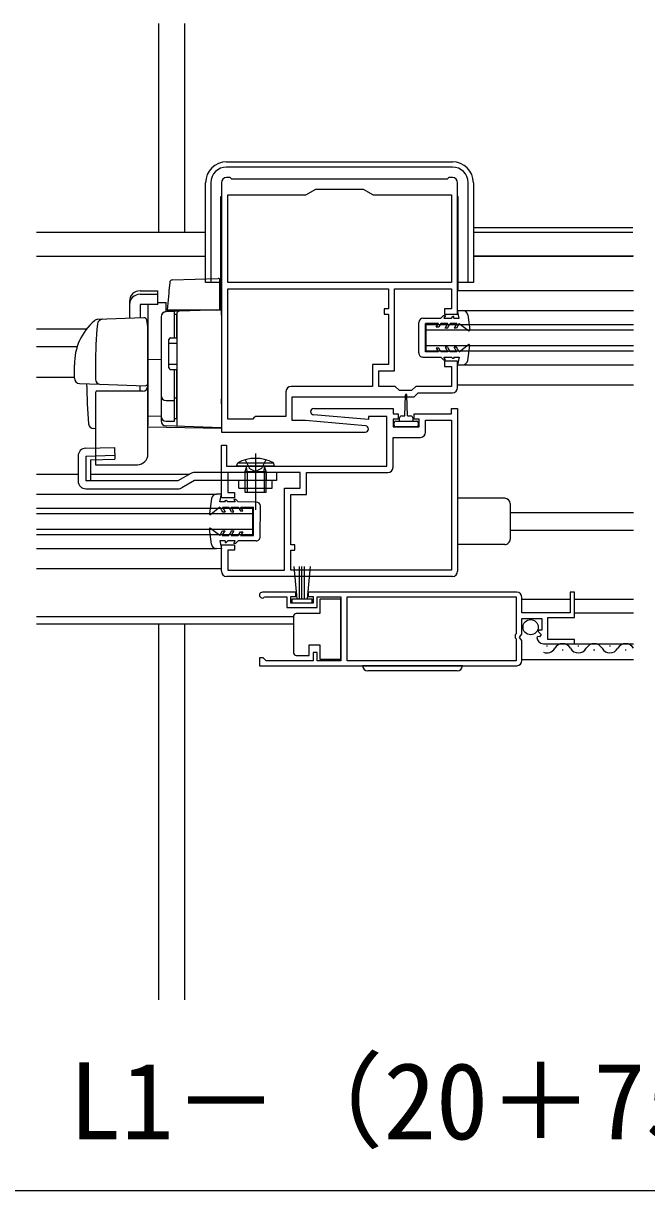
# Model space of a CAD drawing. Units: millimetres, scale not verified. Extents: x -875 to 875, y -1304 to 1297.
# Drawn here: x -567.7 to -449, y -1109.7 to -887.3 of the extents above; entities that cross this region are included whole.
import ezdxf
from ezdxf.enums import TextEntityAlignment as Align

# ---------------------------------------------------------------- set-up
doc = ezdxf.new("R2010")
doc.units = ezdxf.units.MM
doc.header["$LTSCALE"] = 8
for name, color, linetype in [('0-3_YKK_11', 7, 'Continuous'), ('0-4_YKK_12', 2, 'Continuous'), ('0-5_YKK_13', 4, 'Continuous'), ('0-7_YKK_D', 6, 'Continuous')]:
    doc.layers.add(name, color=color, linetype=linetype)
doc.styles.add('ＭＳ ゴシック', font='')
doc.styles.get('ＭＳ ゴシック').set_extended_font_data('MS Gothic')

msp = doc.modelspace()

# ---------------------------------------------------------------- linework, layer by layer
at = {"layer": '0-3_YKK_11'}
for p, q in [((-502.548, -964.001), (-513.96, -963.003)), ((-486, -992.699), (-529, -992.699)), ((-522.75, -1009.699), (-473.75, -1009.699))]:
    msp.add_line(p, q, dxfattribs=at)
for points in [[(-530, -917.699), (-530, -965.199), (-502.6, -965.199)], [(-486, -916.699), (-486.7, -916.699), (-487, -916.999), (-528, -916.999), (-528.3, -916.699), (-529, -916.699)], [(-485, -956.699), (-485, -951.699), (-487.5, -951.699), (-487.5, -952.699), (-486.2, -952.699), (-486.2, -956.499), (-492.997, -956.499), (-493.797, -957.299), (-496.1, -957.299), (-496.9, -956.499), (-500, -956.499), (-500, -953.499), (-497, -953.499), (-497, -937.899), (-486.2, -937.899), (-486.2, -941.699), (-487.5, -941.699), (-487.5, -942.699), (-485, -942.699), (-485, -917.699)], [(-528.8, -937.899), (-498.2, -937.899), (-498.2, -941.699), (-499, -941.699), (-499, -942.699), (-498.2, -942.699), (-498.2, -952.299), (-501.2, -952.299), (-501.2, -956.499), (-516.7, -956.499)], [(-517.7, -957.499), (-517.7, -962.199), (-523.5, -962.199), (-523.8, -962.499), (-524, -962.699), (-528.8, -962.699), (-528.8, -937.899)], [(-514.047, -962.999), (-516.5, -962.999), (-516.5, -958.499), (-493.3, -958.499), (-492.5, -957.699), (-486, -957.699)], [(-530, -991.699), (-530, -986.699), (-527.5, -986.699), (-527.5, -987.699), (-528.8, -987.699), (-528.8, -991.499), (-518, -991.499), (-518, -975.899), (-515, -975.899), (-515, -972.899), (-528.8, -972.899), (-528.8, -976.699), (-527.5, -976.699), (-527.5, -977.699), (-530, -977.699), (-530, -967.699), (-529, -967.699), (-529, -971.699), (-498.5, -971.699), (-498.5, -962.199), (-502, -962.199), (-502, -962.811), (-512.452, -961.897)], [(-512.4, -960.699), (-497.3, -960.699), (-497.3, -961.699), (-496.3, -961.699), (-496.3, -962.699), (-497.3, -962.699), (-497.3, -964.199), (-492.3, -964.199), (-492.3, -962.699), (-493.3, -962.699), (-493.3, -961.699), (-486.2, -961.699), (-486.2, -960.699), (-485, -960.699), (-485, -991.699)], [(-491.1, -965.199), (-491.1, -962.899), (-486.2, -962.899), (-486.2, -991.499)], [(-497.3, -971.899), (-497.3, -966.199), (-492.1, -966.199)], [(-486.2, -991.499), (-516.8, -991.499), (-516.8, -987.699), (-516, -987.699), (-516, -986.699), (-516.8, -986.699), (-516.8, -977.099), (-513.8, -977.099), (-513.8, -972.899), (-498.3, -972.899)], [(-473.75, -995.699), (-513.45, -995.699), (-513.45, -996.499), (-512.55, -996.499), (-512.55, -997.799), (-516.75, -997.799), (-516.75, -996.499), (-515.85, -996.499), (-515.85, -995.699), (-522.2, -995.699)], [(-468.654, -1005.499), (-462.75, -1005.499), (-462.75, -1004.699), (-467.85, -1004.699), (-467.85, -1000.499), (-462.75, -1000.499), (-462.75, -995.699), (-463.55, -995.699), (-463.55, -999.599), (-472.75, -999.599), (-472.75, -996.699)], [(-521.845, -996.669), (-521.652, -996.599), (-517.55, -996.599), (-517.55, -998.599), (-511.75, -998.599), (-511.75, -996.599), (-507.253, -996.599), (-507.253, -1008.799), (-511.75, -1008.799), (-511.75, -1007.199), (-512.55, -1007.199), (-512.55, -1008.799), (-521.45, -1008.799), (-521.75, -1008.499), (-522.05, -1008.199), (-522.75, -1008.199), (-522.75, -1009.699)], [(-472.75, -1008.699), (-472.75, -1004.867), (-473.203, -1004.327), (-473.05, -1003.999), (-472.75, -1003.699), (-472.75, -1000.699), (-468.95, -1000.699), (-468.95, -1002.899), (-469.567, -1002.899), (-469.674, -1003.157), (-469.109, -1003.723), (-469.379, -1004.191), (-469.698, -1004.106), (-469.949, -1004.317)]]:
    msp.add_lwpolyline(points, dxfattribs=at)
for points in [[(-486.2, -936.699), (-528.8, -936.699), (-528.8, -919.999), (-513.905, -919.999), (-512, -918.899), (-503, -918.899), (-501.095, -919.999), (-486.2, -919.999)], [(-506.053, -996.599), (-473.85, -996.599), (-473.85, -1003.599), (-474.05, -1003.799), (-474.05, -1004.399), (-473.85, -1004.599), (-473.85, -1008.799), (-506.053, -1008.799)]]:
    msp.add_lwpolyline(points, close=True, dxfattribs=at)
for centre, radius, start, end in [((-529, -917.699), 1, 90.00001, 179.99999), ((-486, -917.699), 1, 0.00004, 90.00002), ((-516.7, -957.499), 1, 90.00001, 179.99999), ((-486, -956.699), 1, 270.00001, 359.99999), ((-512.4, -961.299), 0.6, 90, 265.00004), ((-514.047, -963.999), 1, 84.99956, 89.99982), ((-502.6, -964.599), 0.6, 270.00003, 84.99973), ((-492.1, -965.199), 1, 270.00001, 359.99999), ((-498.3, -971.899), 1, 270.00001, 359.99999), ((-529, -991.699), 1, 180.00001, 269.99999), ((-486, -991.699), 1, 270.00047, 0.00045), ((-522.2, -996.249), 0.55, 90.00003, 310.11942), ((-473.75, -996.699), 1, 0.00001, 89.99999), ((-468.654, -1004.199), 1.3, 185.2159, 270.00002), ((-473.75, -1008.699), 1, 270.00001, 359.99999)]:
    msp.add_arc(centre, radius, start, end, dxfattribs=at)
at = {"layer": '0-4_YKK_12'}
for p, q in [((-542, -887.325), (-542, -927.2)), ((-537, -887.325), (-537, -927.2)), ((-533, -927.2), (-565.225, -927.2)), ((-451.656, -927.2), (-482, -927.2)), ((-565.225, -931.7), (-533, -931.7)), ((-565.225, -931.7), (-533, -931.7)), ((-482, -931.7), (-451.656, -931.7)), ((-451.5, -931.7), (-482, -931.7)), ((-485, -938.199), (-451.5, -938.199)), ((-484.075, -941.999), (-451.5, -941.999)), ((-491, -949.699), (-491, -944.699)), ((-491, -944.699), (-451.5, -944.699)), ((-565.225, -945.5), (-555.647, -945.5)), ((-491, -945.699), (-451.5, -945.699)), ((-565.225, -948.9), (-557.462, -948.9)), ((-491, -948.699), (-451.5, -948.699)), ((-491, -949.699), (-451.5, -949.699)), ((-484.075, -952.399), (-451.5, -952.399)), ((-565.225, -954.704), (-558, -954.704)), ((-485, -956.199), (-451.5, -956.199)), ((-565.225, -973.199), (-557.3, -973.199)), ((-554.965, -973.199), (-535.998, -973.199)), ((-565.225, -976.999), (-530.905, -976.999)), ((-565.225, -979.699), (-524, -979.699)), ((-524, -984.699), (-524, -979.699)), ((-475, -980.5), (-451.5, -980.5)), ((-565.225, -980.699), (-524, -980.699)), ((-565.225, -983.699), (-524, -983.699)), ((-565.225, -984.699), (-524, -984.699)), ((-475, -983.9), (-451.5, -983.9)), ((-565.225, -987.399), (-530.923, -987.399)), ((-565.225, -991.199), (-530, -991.199)), ((-472.752, -996.999), (-463.55, -996.999)), ((-462.75, -996.999), (-451.5, -996.999)), ((-565.225, -1000.3), (-516.253, -1000.3)), ((-462.75, -999.599), (-451.5, -999.599)), ((-565.225, -1001.7), (-516.253, -1001.7)), ((-542, -1001.7), (-542, -1073.331)), ((-537, -1001.7), (-537, -1073.331)), ((-468.654, -1005.499), (-451.5, -1005.499)), ((-472.752, -1008.499), (-451.5, -1008.499))]:
    msp.add_line(p, q, dxfattribs=at)
at = {"layer": '0-5_YKK_13'}
for p, q in [((-529, -913.7), (-486, -913.7)), ((-486, -914.7), (-529, -914.7)), ((-533, -936.7), (-533, -917.7)), ((-532, -917.7), (-532, -936.7)), ((-483, -936.7), (-483, -917.7)), ((-482, -917.7), (-482, -936.7)), ((-530.1, -941.902), (-530.1, -920.3)), ((-530.1, -920.3), (-530, -920.3)), ((-485, -920.3), (-484.9, -920.3)), ((-484.9, -938.199), (-484.9, -920.3)), ((-482, -926.2), (-451.656, -926.2)), ((-539.362, -936.215), (-530.61, -935.91)), ((-530.1, -935.974), (-530, -935.974)), ((-485, -935.974), (-484.9, -935.974)), ((-545.5, -938.285), (-542.1, -938.285)), ((-539.984, -938.288), (-540.024, -938.745)), ((-539.843, -936.671), (-539.984, -938.288)), ((-530.1, -936.7), (-533, -936.7)), ((-530.3, -937.92), (-530.3, -936.209)), ((-530.1, -937.151), (-530, -937.151)), ((-485, -937.151), (-484.9, -937.151)), ((-482, -936.7), (-484.9, -936.7)), ((-547.5, -940.229), (-547.5, -940.891)), ((-542.1, -940.891), (-542.1, -938.948)), ((-542.1, -940.509), (-540.535, -940.482)), ((-540.535, -942.267), (-540.535, -940.482)), ((-547.5, -940.891), (-547.5, -943.521)), ((-545.5, -940.891), (-545.5, -943.451)), ((-542.1, -940.891), (-545.5, -940.891)), ((-544, -941.034), (-544, -946.778)), ((-538.017, -942.179), (-540.535, -942.267)), ((-539, -942.248), (-540.5, -942.248)), ((-539, -942.248), (-539, -947.248)), ((-539, -942.748), (-538.5, -942.748)), ((-538.5, -942.678), (-538.5, -943.178)), ((-538.5, -947.248), (-538.5, -942.748)), ((-530, -941.899), (-538.017, -942.179)), ((-531, -941.934), (-530, -941.899)), ((-530, -942.898), (-530, -941.899)), ((-483.084, -942.867), (-482.701, -945.732)), ((-552.741, -943.704), (-553.589, -943.734)), ((-544.744, -943.425), (-553.573, -943.733)), ((-544.038, -945.144), (-544.232, -943.85)), ((-541.5, -943.248), (-541.5, -962.128)), ((-538.5, -943.178), (-538.5, -958.624)), ((-530, -942.898), (-530, -958.838)), ((-492.407, -950.098), (-492.401, -944.298)), ((-491.601, -943.499), (-488.2, -943.499)), ((-491.107, -949.899), (-491.101, -944.499)), ((-488.662, -944.499), (-491.101, -944.499)), ((-489.066, -945.199), (-488.662, -944.499)), ((-488.2, -944.499), (-488.604, -945.199)), ((-488.2, -943.499), (-487.7, -942.999)), ((-486.862, -944.499), (-488.2, -944.499)), ((-487.7, -942.999), (-487.334, -942.999)), ((-487.334, -942.999), (-487.623, -943.499)), ((-487.623, -943.499), (-486.2, -943.499)), ((-487.381, -945.399), (-486.862, -944.499)), ((-486.92, -945.399), (-486.4, -944.499)), ((-485.162, -944.499), (-486.4, -944.499)), ((-486.2, -943.499), (-485.9, -943.199)), ((-485.7, -943.499), (-484.7, -943.499)), ((-485.162, -944.499), (-485.682, -945.399)), ((-484.7, -944.499), (-485.22, -945.399)), ((-484.7, -944.499), (-482.942, -945.868)), ((-544, -945.399), (-544.038, -945.144)), ((-544, -969.399), (-544, -945.099)), ((-544, -947.099), (-544, -945.399)), ((-544, -955.881), (-544, -945.399)), ((-544, -947.099), (-544, -945.399)), ((-544, -947.099), (-544, -947.699)), ((-544, -947.099), (-544, -947.699)), ((-544, -947.099), (-544, -947.699)), ((-539.7, -947.248), (-538.5, -947.248)), ((-538.5, -946.699), (-538.5, -947.199)), ((-488.604, -945.199), (-489.066, -945.199)), ((-486.92, -945.399), (-487.381, -945.399)), ((-485.22, -945.399), (-485.682, -945.399)), ((-544, -948.099), (-544, -948.699)), ((-540, -952.948), (-540, -947.548)), ((-540, -948.248), (-538.5, -948.248)), ((-489.066, -949.199), (-488.662, -949.899)), ((-488.604, -949.199), (-489.066, -949.199)), ((-488.2, -949.899), (-488.604, -949.199)), ((-487.381, -948.999), (-486.862, -949.899)), ((-486.92, -948.999), (-487.381, -948.999)), ((-486.92, -948.999), (-486.4, -949.899)), ((-485.22, -948.999), (-485.682, -948.999)), ((-485.162, -949.899), (-485.682, -948.999)), ((-484.7, -949.899), (-485.22, -948.999)), ((-484.7, -949.899), (-482.942, -948.53)), ((-483.084, -951.531), (-482.701, -948.666)), ((-544, -950.583), (-544, -950.948)), ((-544, -950.948), (-544, -962.126)), ((-544, -951.099), (-544, -951.699)), ((-541.5, -951.399), (-544, -951.355)), ((-491.607, -950.899), (-488.2, -950.899)), ((-488.662, -949.899), (-491.107, -949.899)), ((-486.862, -949.899), (-488.2, -949.899)), ((-488.2, -950.899), (-487.7, -951.399)), ((-487.7, -951.399), (-487.334, -951.399)), ((-487.334, -951.399), (-487.623, -950.899)), ((-487.623, -950.899), (-486.2, -950.899)), ((-485.162, -949.899), (-486.4, -949.899)), ((-486.2, -950.899), (-485.9, -951.198)), ((-485.7, -950.899), (-484.7, -950.899)), ((-558, -954.944), (-558, -952.399)), ((-554, -952.399), (-554, -955.101)), ((-544, -952.099), (-544, -952.699)), ((-540, -952.248), (-538.5, -952.248)), ((-539.7, -953.248), (-538.5, -953.248)), ((-539, -953.248), (-539, -963.148)), ((-538.5, -962.624), (-538.5, -953.248)), ((-538.5, -953.399), (-538.5, -953.899)), ((-557.035, -955.944), (-553.248, -956.076)), ((-553.248, -956.076), (-544.517, -956.381)), ((-554, -957.899), (-554, -971.399)), ((-545, -957.399), (-553.866, -957.399)), ((-545.5, -957.399), (-545.5, -956.346)), ((-495.05, -962.099), (-494.95, -958.145)), ((-494.55, -962.099), (-494.65, -958.145)), ((-540.5, -959.183), (-539, -959.183)), ((-539, -958.664), (-538.5, -958.664)), ((-538.5, -958.624), (-538.5, -959.106)), ((-538.5, -959.106), (-538.5, -964.102)), ((-530, -959.802), (-530, -958.838)), ((-530, -959.802), (-530, -964.499)), ((-544, -962.126), (-541.5, -962.16)), ((-539, -962.624), (-538.5, -962.624)), ((-538.5, -961.433), (-538.5, -960.981)), ((-538.5, -962.746), (-538.498, -962.786)), ((-496.05, -963.099), (-496.05, -962.499)), ((-495.65, -962.099), (-495.05, -962.099)), ((-494.55, -962.099), (-493.95, -962.099)), ((-493.55, -962.499), (-493.55, -963.099)), ((-554, -964.55), (-554.327, -964.538)), ((-544, -963.898), (-544, -963.91)), ((-530, -964.499), (-544, -964.254)), ((-530, -964.399), (-540.535, -964.031)), ((-540.5, -963.128), (-539, -963.128)), ((-497.1, -963.899), (-497.1, -963.399)), ((-496.8, -963.099), (-494.8, -963.099)), ((-492.8, -964.199), (-496.8, -964.199)), ((-494.8, -963.099), (-492.8, -963.099)), ((-492.5, -963.399), (-492.5, -963.899)), ((-555.843, -968.257), (-550.365, -968.101)), ((-550.365, -968.101), (-550.3, -970.366)), ((-523.5, -969.273), (-523.5, -979.98)), ((-557.3, -969.757), (-557.3, -974.499)), ((-555.8, -969.757), (-550.322, -969.6)), ((-555.8, -969.757), (-555.8, -974.499)), ((-554.965, -970.499), (-550.3, -970.366)), ((-554.965, -970.499), (-554.965, -974.499)), ((-554, -971.399), (-546, -971.399)), ((-527.1, -971.699), (-526.894, -971.049)), ((-519.9, -971.699), (-527.1, -971.699)), ((-526.894, -971.049), (-520.106, -971.049)), ((-525.459, -970.47), (-524.645, -972.102)), ((-523.5, -971.606), (-523.5, -977.639)), ((-521.541, -970.47), (-522.355, -972.102)), ((-519.9, -971.699), (-520.106, -971.049)), ((-535.848, -973.1), (-538.271, -974.499)), ((-519.5, -972.899), (-535.098, -972.899)), ((-525.5, -972.699), (-525.241, -971.965)), ((-525.5, -972.699), (-521.5, -972.699)), ((-525.5, -972.829), (-525.5, -972.914)), ((-525.121, -972.699), (-525.232, -971.872)), ((-525.121, -972.699), (-525.121, -976.699)), ((-524.645, -972.102), (-523.5, -972.711)), ((-522.355, -972.102), (-523.5, -972.711)), ((-521.879, -972.699), (-521.768, -971.872)), ((-521.879, -972.699), (-521.879, -976.699)), ((-521.5, -972.699), (-521.759, -971.965)), ((-521.5, -976.699), (-521.5, -972.699)), ((-521.5, -972.899), (-521.5, -974.399)), ((-519.5, -972.899), (-519.5, -974.399)), ((-538.271, -974.499), (-555.8, -974.499)), ((-555.8, -975.999), (-538.271, -975.999)), ((-526.7, -975.899), (-526.7, -974.399)), ((-526.7, -975.899), (-520.3, -975.899)), ((-520.3, -975.899), (-520.3, -974.399)), ((-531.896, -977.865), (-532.285, -980.729)), ((-528.782, -978.503), (-529.081, -978.203)), ((-527.647, -978.006), (-527.359, -978.506)), ((-527.281, -978.007), (-527.647, -978.006)), ((-526.782, -978.508), (-527.281, -978.007)), ((-476, -977.799), (-485, -977.799)), ((-530.284, -979.5), (-532.044, -980.865)), ((-530.284, -979.5), (-529.766, -980.402)), ((-529.282, -978.502), (-530.282, -978.5)), ((-529.822, -979.501), (-528.584, -979.504)), ((-529.822, -979.501), (-529.304, -980.403)), ((-529.766, -980.402), (-529.304, -980.403)), ((-527.359, -978.506), (-528.782, -978.503)), ((-528.066, -980.405), (-528.584, -979.504)), ((-527.604, -980.406), (-528.122, -979.505)), ((-528.122, -979.505), (-526.784, -979.508)), ((-528.066, -980.405), (-527.604, -980.406)), ((-526.784, -979.508), (-526.381, -980.209)), ((-523.381, -978.515), (-526.782, -978.508)), ((-526.381, -980.209), (-525.919, -980.21)), ((-525.919, -980.21), (-526.322, -979.509)), ((-526.322, -979.509), (-523.883, -979.514)), ((-523.888, -984.914), (-523.883, -979.514)), ((-522.588, -985.115), (-522.582, -979.315)), ((-475, -978.799), (-475, -985.599)), ((-531.914, -986.529), (-532.291, -983.663)), ((-530.295, -984.9), (-532.05, -983.528)), ((-530.295, -984.9), (-529.773, -984.001)), ((-529.833, -984.901), (-529.311, -984.002)), ((-529.833, -984.901), (-528.595, -984.904)), ((-529.773, -984.001), (-529.311, -984.002)), ((-528.073, -984.005), (-528.595, -984.904)), ((-527.612, -984.006), (-528.133, -984.905)), ((-528.133, -984.905), (-526.795, -984.907)), ((-528.073, -984.005), (-527.612, -984.006)), ((-526.795, -984.907), (-526.389, -984.208)), ((-526.389, -984.208), (-525.927, -984.209)), ((-525.927, -984.209), (-526.333, -984.908)), ((-526.333, -984.908), (-523.888, -984.914)), ((-529.297, -985.902), (-530.297, -985.9)), ((-528.797, -985.903), (-529.097, -986.202)), ((-527.374, -985.906), (-528.797, -985.903)), ((-527.664, -986.406), (-527.374, -985.906)), ((-527.298, -986.406), (-527.664, -986.406)), ((-526.797, -985.907), (-527.298, -986.406)), ((-523.39, -985.915), (-526.797, -985.907)), ((-476, -986.599), (-485, -986.599)), ((-516.186, -990.822), (-515.65, -996.949)), ((-515.15, -996.949), (-515.15, -990.799)), ((-514.65, -996.949), (-514.65, -990.799)), ((-514.15, -996.949), (-514.15, -990.799)), ((-513.114, -990.822), (-513.65, -996.949)), ((-516.253, -1000.249), (-516.253, -1000.749)), ((-511.253, -999.749), (-515.753, -999.749)), ((-513.253, -1007.749), (-513.253, -1005.749)), ((-513.253, -1005.749), (-511.253, -1005.749)), ((-467.9, -1005.999), (-468.1, -1005.999)), ((-464.9, -1006.759), (-465.1, -1006.759)), ((-461.9, -1005.999), (-462.1, -1005.999)), ((-458.9, -1006.759), (-459.1, -1006.759)), ((-455.9, -1005.999), (-456.1, -1005.999)), ((-452.9, -1006.759), (-453.1, -1006.759)), ((-515.753, -1007.749), (-513.253, -1007.749)), ((-484.1, -1009.699), (-503.1, -1009.699)), ((-485.1, -1010.699), (-502.1, -1010.699))]:
    msp.add_line(p, q, dxfattribs=at)
for points in [[(-545.5, -938.948), (-542.1, -938.948), (-542.1, -938.285)], [(-540.269, -941.899), (-530.3, -941.899), (-530.3, -938.556), (-530.3, -937.92)], [(-540.024, -938.745), (-540.3, -941.899), (-540.269, -941.899)], [(-484.7, -943.499), (-485, -941.999), (-484.075, -941.999)], [(-541.5, -943.266), (-541.5, -962.222), (-541.5, -963.016)], [(-485.7, -943.499), (-485.7, -943.199), (-485.9, -943.199)], [(-544, -946.778), (-544, -947.608), (-544, -951.354)], [(-544, -949.579), (-544, -949.619), (-544, -950.583)], [(-485.7, -950.899), (-485.7, -951.198), (-485.9, -951.198)], [(-484.7, -950.899), (-485, -952.399), (-484.075, -952.399)], [(-544, -962.126), (-544, -963.698), (-544, -963.898)], [(-521.5, -976.699), (-525.5, -976.699), (-525.5, -972.699)], [(-519.5, -974.399), (-535.098, -974.399), (-537.521, -975.798)], [(-530.282, -978.5), (-529.978, -977.001), (-530.903, -976.999)], [(-529.282, -978.503), (-529.281, -978.203), (-529.081, -978.203)], [(-530.297, -985.9), (-530, -987.401), (-530.925, -987.399)], [(-529.297, -985.902), (-529.298, -986.202), (-529.097, -986.202)], [(-507.253, -997.049), (-511.253, -997.049), (-511.253, -999.749)], [(-511.253, -1005.749), (-511.253, -1008.449), (-507.253, -1008.449), (-507.253, -997.049)], [(-516.253, -1000.749), (-516.253, -1006.749), (-516.253, -1007.249)]]:
    msp.add_lwpolyline(points, dxfattribs=at)
msp.add_lwpolyline([(-516.55, -996.949), (-512.75, -996.949), (-512.75, -997.799), (-516.55, -997.799)], close=True, dxfattribs=at)
msp.add_circle((-471.102, -1002.349), 1.45, dxfattribs=at)
for centre, radius, start, end in [((-529, -917.7), 4, 90, 180), ((-486, -917.7), 4, 0, 90), ((-529, -917.7), 3, 90, 180), ((-486, -917.7), 3, 0, 90), ((-530.6, -936.209), 0.3, 0, 92), ((-539.345, -936.715), 0.5, 91.97301, 175), ((-543.5, -941.034), 0.5, 163.42965, 180), ((-540.5, -943.248), 1, 90, 180), ((-540.5, -943.266), 1, 92, 180), ((-538, -942.678), 0.5, 92, 180), ((-484.075, -942.999), 1, 7.60389, 90.00087), ((-547, -952.299), 11, 130.82814, 180.5186), ((-553.538, -944.733), 1, 92, 130.82814), ((-473, -952.411), 81, 174.46939, 179.99144), ((-552.628, -944.701), 1, 92, 174.46939), ((-544.727, -943.925), 0.5, 8.53077, 92), ((-491.601, -944.299), 0.8, 90, 179.94065), ((-539.7, -947.548), 0.3, 90, 180), ((-482.85, -945.749), 0.15, 232.09538, 6.54312), ((-482.85, -948.649), 0.15, 353.45688, 127.90462), ((-491.607, -950.099), 0.8, 179.94065, 270), ((-484.075, -951.399), 1, 269.99913, 352.39611), ((-539.7, -952.948), 0.3, 180, 270), ((-557, -954.944), 1, 180, 268), ((-440.7, -953.899), 115, 181.04239, 184.8508), ((-553, -955.101), 1, 180, 268), ((-544.5, -955.881), 0.5, 268, 0), ((-553, -957.899), 1, 150, 180), ((-545, -956.399), 1, 270, 0), ((-540.5, -958.183), 1, 180, 270), ((-494.8, -958.149), 0.15, 1.52685, 178.4735), ((-540.5, -962.128), 1, 180, 270), ((-495.65, -962.499), 0.4, 90, 180), ((-493.95, -962.499), 0.4, 0.00219, 90), ((-554.292, -963.539), 1, 184.8508, 268), ((-540.5, -963.032), 1, 180, 268), ((-496.8, -963.399), 0.3, 90, 180), ((-496.8, -963.899), 0.3, 180, 270), ((-492.8, -963.399), 0.3, 0, 90), ((-492.8, -963.899), 0.3, 270, 0), ((-555.8, -969.757), 1.5, 91.63658, 180), ((-546, -969.399), 2, 270, 0), ((-523.5, -977.399), 7.2, 61.87782, 118.12218), ((-525.43, -971.899), 0.2, 340.57815, 90), ((-521.57, -971.899), 0.2, 90, 199.42185), ((-535.098, -974.399), 1.5, 90, 120), ((-555.8, -974.499), 1.5, 180, 270), ((-538.271, -974.499), 1.5, 270, 300), ((-530.905, -977.999), 1, 89.88043, 172.27742), ((-476, -978.799), 1, 0.00087, 90), ((-523.382, -979.315), 0.8, 359.94065, 89.88131), ((-532.136, -980.747), 0.15, 173.33819, 307.78593), ((-532.142, -983.646), 0.15, 51.97669, 186.42443), ((-523.388, -985.115), 0.8, 269.88131, 359.94065), ((-530.923, -986.399), 1, 187.4852, 269.88218), ((-476, -985.599), 1, 270, 0.00087), ((-515.753, -1000.249), 0.5, 90, 179.99995), ((-515.753, -1007.249), 0.5, 180.00001, 270), ((-468, -1005.54), 1.718, 247.62301, 330.80063), ((-465, -1007.217), 1.718, 29.19064, 150.80936), ((-462, -1005.54), 1.718, 209.19937, 330.80063), ((-459, -1007.217), 1.718, 29.19064, 150.80936), ((-456, -1005.54), 1.718, 209.19937, 330.80063), ((-453, -1007.217), 1.718, 29.19064, 150.80936), ((-502.1, -1009.699), 1, 180, 270), ((-485.1, -1009.699), 1, 270, 0)]:
    msp.add_arc(centre, radius, start, end, dxfattribs=at)
for centre in [(-545.5, -940.229), (-545.5, -940.891)]:
    msp.add_ellipse(centre, major_axis=(2, 0), ratio=0.971846, start_param=1.5707963, end_param=3.1415927, dxfattribs=at)
at = {"layer": '0-7_YKK_D'}
msp.add_line((-650, -1109.7), (-248, -1109.7), dxfattribs=at)

# ---------------------------------------------------------------- texts
at = {"layer": '0-7_YKK_D', "style": 'ＭＳ ゴシック'}
msp.add_text('L1－（20＋75）×2', height=14.66, dxfattribs=at).set_placement((-559.057, -1104.314), align=Align.BOTTOM_LEFT)

doc.saveas('drawing.dxf')
